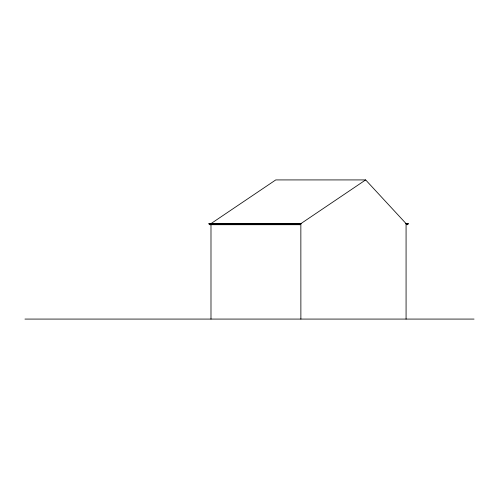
<?xml version="1.0" encoding="UTF-8"?>
<svg xmlns="http://www.w3.org/2000/svg" width="499" height="499" viewBox="0 0 499 499"><rect width="100%" height="100%" fill="white"/><g stroke="black" fill="none" stroke-linecap="round" stroke-linejoin="round"><path stroke-width="0.75" d="M210.79 223.889L300.853 223.652L365.648 179.921L406.074 223.608L406.074 319.079M300.716 223.627L300.679 223.889A0.942 0.855 -90 0 1 299.026 223.82L298.87 223.571A1.092 0.992 -90 0 0 299.824 224.706A1.092 0.992 -90 0 0 300.853 223.652L300.878 319.079M407.995 223.627L407.951 223.889A0.942 0.855 -90 0 1 406.305 223.82L406.142 223.571A1.092 0.992 -90 0 0 407.097 224.706A1.092 0.992 -90 0 0 408.126 223.652L405.668 223.627M210.815 224.194A1.092 0.992 -90 0 1 208.981 223.571L209.137 223.82A0.942 0.855 -90 0 0 210.553 224.301M365.648 179.921L275.76 179.921L210.99 223.608A1.092 0.992 -90 0 1 210.921 223.932M208.981 223.571L300.878 223.608M405.806 223.652L408.126 223.652M209.942 224.55L299.83 224.55M209.936 224.706L299.824 224.706M24.95 319.079L474.05 319.079M210.99 224.388L210.99 319.079"/></g></svg>
